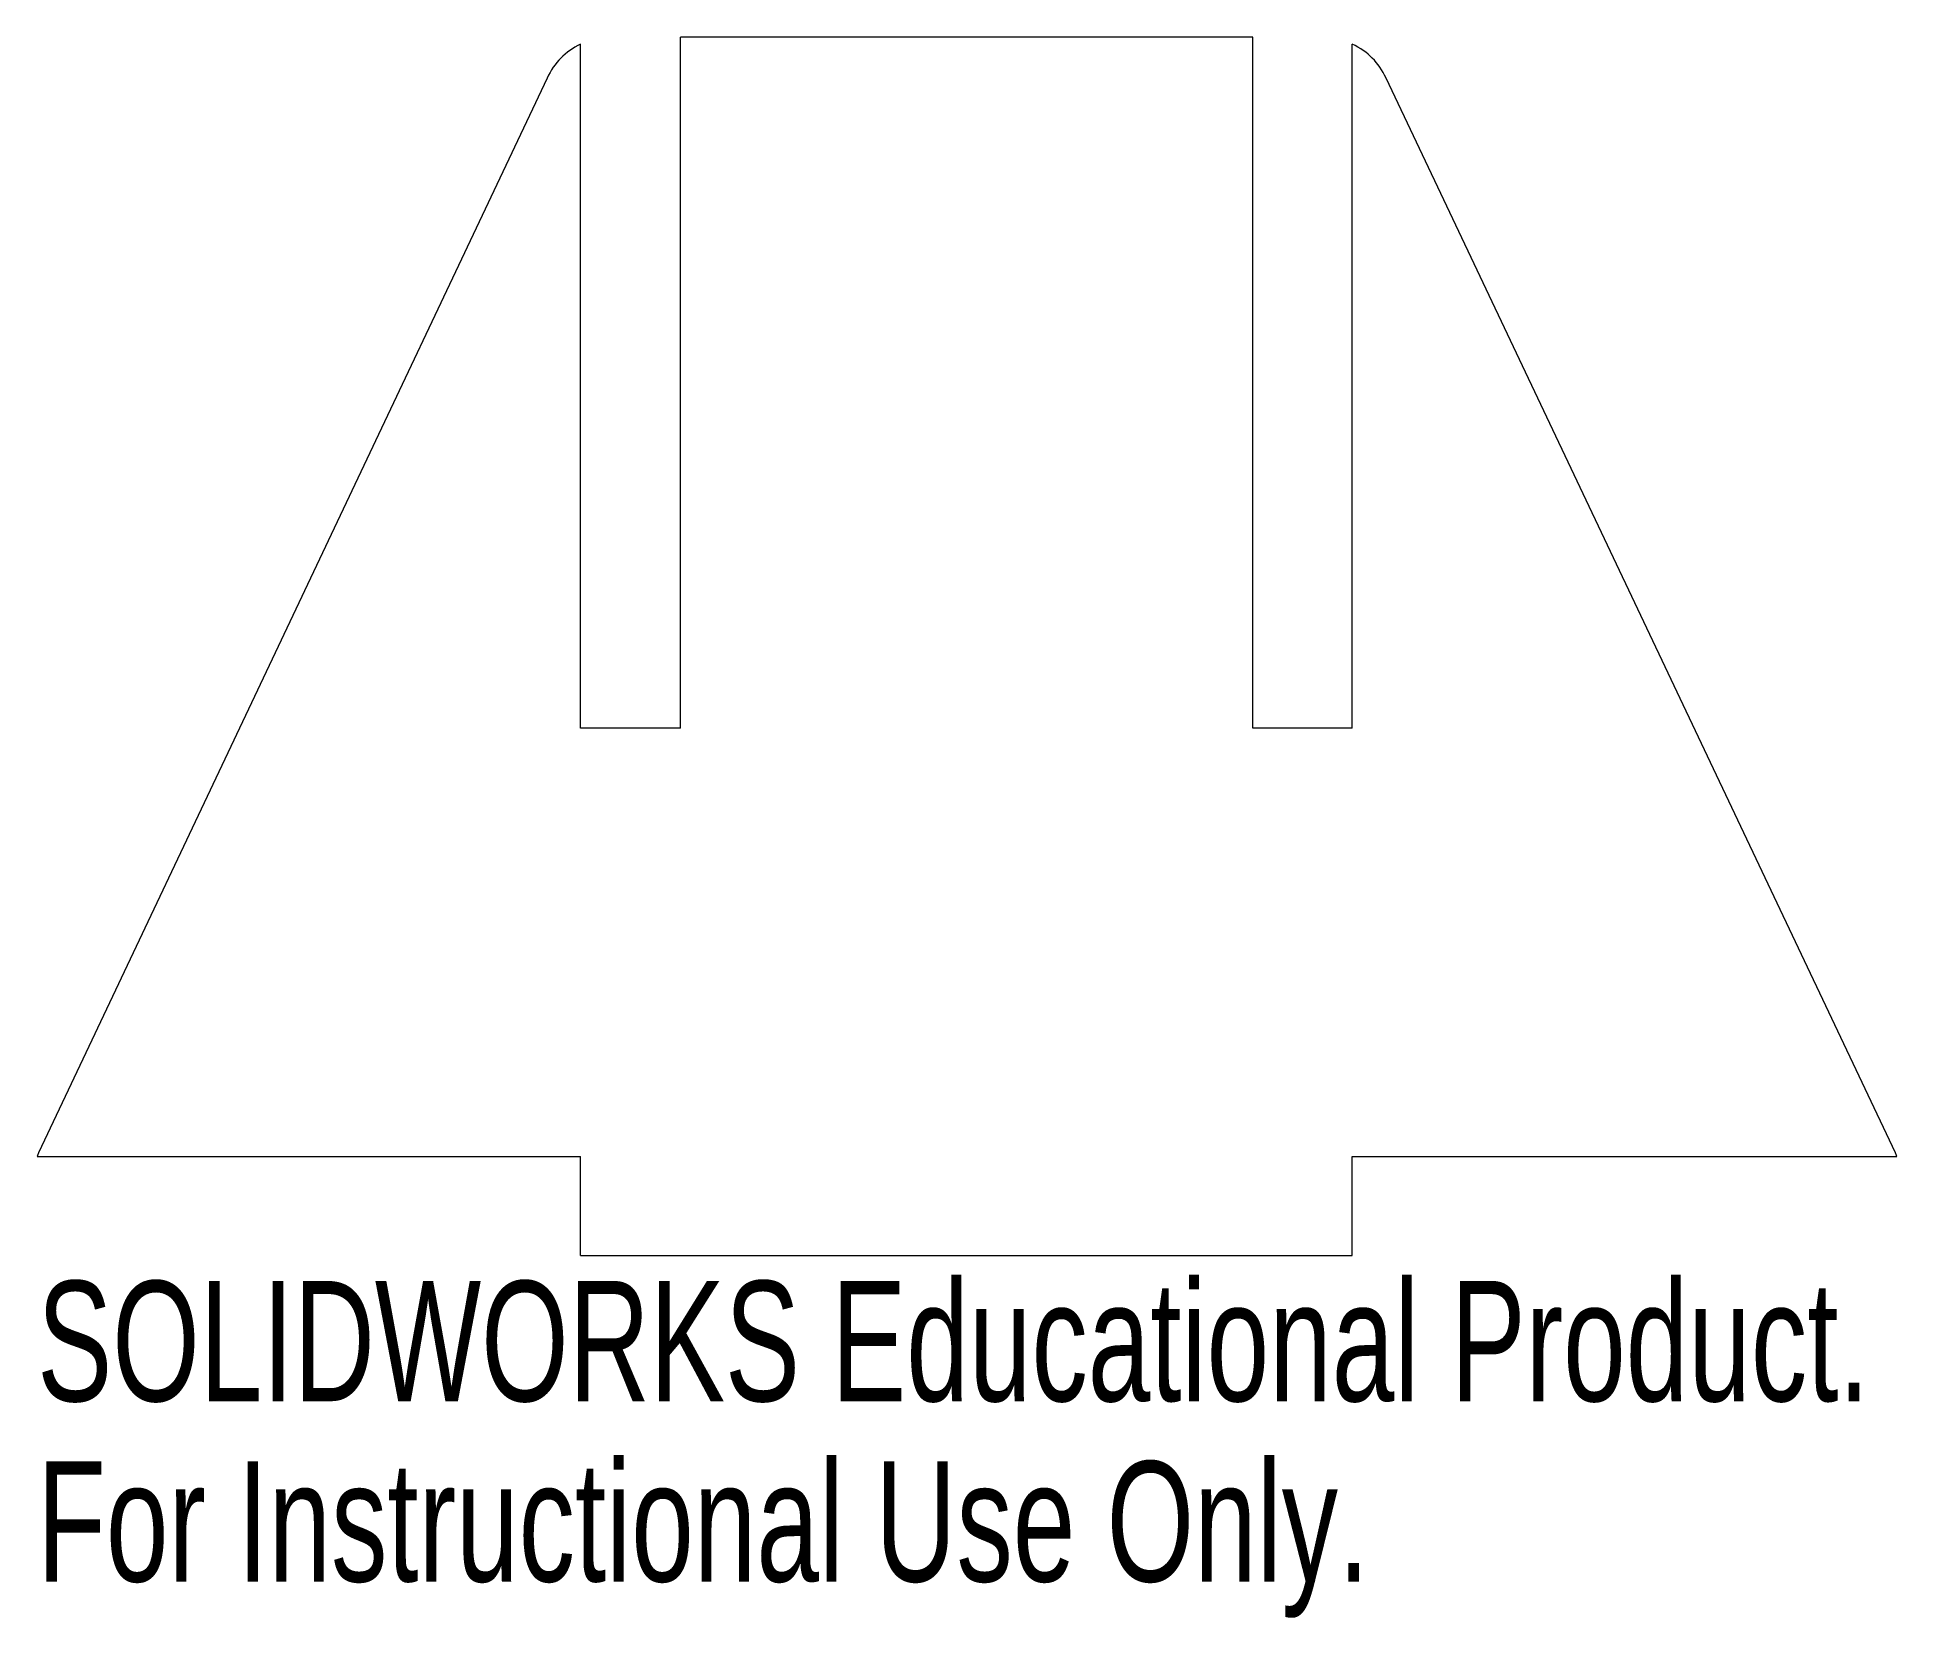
# Model space of a CAD drawing. Header units: millimetres. Extents: x 306.8 to 381.5, y 218.6 to 282.1.
import ezdxf

# ---------------------------------------------------------------- set-up
doc = ezdxf.new("R2010")
doc.units = ezdxf.units.MM
doc.styles.add('SLDTEXTSTYLE0', font='TXT', dxfattribs={"width": 0.7})

msp = doc.modelspace()

# ---------------------------------------------------------------- linework, layer by layer
at = {"color": 7, "linetype": 'Continuous', "lineweight": 15}
for p, q in [((332.622, 254.345), (332.622, 282.124)), ((355.634, 282.124), (332.622, 282.124)), ((355.634, 254.345), (355.634, 282.124)), ((328.612, 254.345), (328.612, 281.846)), ((359.634, 254.345), (359.634, 281.846)), ((327.26, 280.474), (306.819, 237.271)), ((381.475, 237.271), (360.995, 280.474)), ((332.622, 254.345), (328.612, 254.345)), ((359.634, 254.345), (355.634, 254.345)), ((306.761, 237.127), (328.612, 237.127)), ((328.612, 233.137), (328.612, 237.127)), ((359.634, 237.127), (381.532, 237.127)), ((359.634, 233.137), (359.634, 237.127)), ((328.612, 233.137), (359.634, 233.137))]:
    msp.add_line(p, q, dxfattribs=at)
for points in [[(328.612, 281.846), (327.979, 281.529), (327.567, 281.126), (327.26, 280.474)], [(360.995, 280.474), (360.689, 281.126), (360.285, 281.529), (359.634, 281.846)], [(306.819, 237.271), (306.8, 237.222), (306.78, 237.176), (306.761, 237.127)], [(381.532, 237.127), (381.514, 237.176), (381.494, 237.222), (381.475, 237.271)]]:
    msp.add_open_spline(points, degree=3, dxfattribs=at)

# ---------------------------------------------------------------- texts
at = {"color": 7, "linetype": 'Continuous', "char_height": 4.83362, "attachment_point": 1, "style": 'SLDTEXTSTYLE0'}
for s, insert in [('SOLIDWORKS Educational Product.', (306.761, 232.118)), ('For Instructional Use Only.', (306.761, 224.867))]:
    msp.add_mtext(s, dxfattribs=dict(at, insert=insert))

doc.saveas('drawing.dxf')
